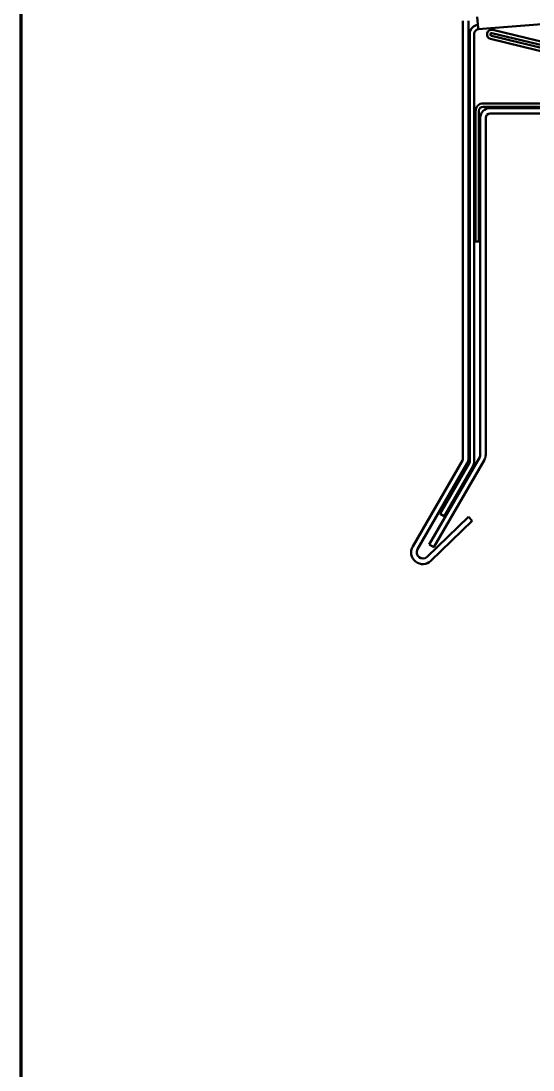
# Model space of a CAD drawing. Header units: inches. Extents: x 0.6 to 33.4, y 0.6 to 21.4.
# Drawn here: x 0.6 to 4.31, y 9.87 to 17.46 of the extents above; entities that cross this region are included whole.
import ezdxf

# ---------------------------------------------------------------- set-up
doc = ezdxf.new("R2010")
doc.units = ezdxf.units.IN
doc.header["$LTSCALE"] = 2
doc.header["$MEASUREMENT"] = 0
doc.layers.add('Border (ANSI)', color=7, linetype='Continuous', lineweight=70)
doc.layers.add('Visible (ANSI)', color=7, linetype='Continuous', lineweight=50)

# ---------------------------------------------------------------- blocks, each defined once
blk = doc.blocks.new('Borders ATAS A Border')
at = {"layer": 'Border (ANSI)'}
blk.add_line((0.3, 10.7), (0.3, 0.3), dxfattribs=at)

msp = doc.modelspace()

# ---------------------------------------------------------------- linework, layer by layer
at = {"layer": 'Visible (ANSI)', "color": 5, "true_color": 0x0000ff}
for p, q in [((10.18425, 17.89658), (3.90975, 17.4034)), ((3.90909, 17.41184), (3.90274, 17.49268)), ((3.90909, 17.41184), (3.90975, 17.4034)), ((3.84895, 14.27727), (3.84895, 17.37224)), ((3.88095, 17.37224), (3.88095, 14.27727)), ((3.63449, 13.89744), (3.84477, 14.26165)), ((3.87248, 14.24565), (3.6622, 13.88144)), ((3.6622, 13.88144), (3.63449, 13.89744))]:
    msp.add_line(p, q, dxfattribs=at)
at = {"layer": 'Visible (ANSI)', "color": 1, "true_color": 0xff0000}
for p, q in [((3.79895, 14.30067), (3.79895, 17.46373)), ((3.83895, 17.46373), (3.83895, 14.30067)), ((3.4352, 13.66226), (3.79477, 14.28505)), ((3.82941, 14.26505), (3.46984, 13.64226)), ((3.54007, 13.58739), (3.8386, 13.87568)), ((3.86639, 13.8469), (3.56786, 13.55862)), ((3.8386, 13.87568), (3.86639, 13.8469))]:
    msp.add_line(p, q, dxfattribs=at)
at = {"layer": 'Visible (ANSI)', "color": 96, "true_color": 0x008000}
for p, q in [((4.01496, 17.39996), (5.87263, 16.95273)), ((4.4521, 17.22478), (3.99905, 17.33385)), ((4.00466, 17.35718), (4.45772, 17.24811)), ((5.86702, 16.9294), (4.00934, 17.37663)), ((3.9462, 16.86776), (4.77006, 16.86776)), ((3.89095, 15.86776), (3.89095, 16.81251)), ((3.91495, 16.81251), (3.91495, 15.86776)), ((4.8047, 16.84376), (3.9462, 16.84376)), ((3.9952, 16.83376), (9.04676, 16.83376)), ((9.04676, 16.79476), (3.9952, 16.79476)), ((3.92495, 14.32491), (3.92495, 16.76351)), ((3.96395, 16.76351), (3.96395, 14.32491)), ((3.91495, 15.86776), (3.89095, 15.86776)), ((3.55518, 13.67607), (3.92077, 14.30928)), ((3.95454, 14.28978), (3.58895, 13.65657)), ((3.58895, 13.65657), (3.55518, 13.67607))]:
    msp.add_line(p, q, dxfattribs=at)
at = {"layer": 'Visible (ANSI)', "color": 5, "true_color": 0x0000ff}
for centre, radius, start, end in [((3.9122, 17.37224), 0.06325, 94.494234, 180), ((3.9122, 17.37224), 0.03125, 94.494234, 180), ((3.8177, 14.27727), 0.03125, 330, 0), ((3.8177, 14.27727), 0.06325, 330, 0)]:
    msp.add_arc(centre, radius, start, end, dxfattribs=at)
at = {"layer": 'Visible (ANSI)', "color": 96, "true_color": 0x008000}
for centre, radius, start, end in [((4.007, 17.36691), 0.034, 76.463749, 256.463749), ((4.007, 17.36691), 0.01, 76.463749, 256.463749), ((3.9462, 16.81251), 0.05525, 90, 180), ((3.9462, 16.81251), 0.03125, 90, 180), ((3.9952, 16.76351), 0.07025, 90, 180), ((3.9952, 16.76351), 0.03125, 90, 180), ((3.8937, 14.32491), 0.03125, 330, 0), ((3.8937, 14.32491), 0.07025, 330, 0)]:
    msp.add_arc(centre, radius, start, end, dxfattribs=at)
at = {"layer": 'Visible (ANSI)', "color": 1, "true_color": 0xff0000}
for centre, radius, start, end in [((3.7677, 14.30067), 0.03125, 330, 0), ((3.7677, 14.30067), 0.07125, 330, 0), ((3.50881, 13.61976), 0.085, 150, 314), ((3.50881, 13.61976), 0.045, 150, 314)]:
    msp.add_arc(centre, radius, start, end, dxfattribs=at)

# ---------------------------------------------------------------- block references
at = {"xscale": 2, "yscale": 2, "zscale": 2}
msp.add_blockref('Borders ATAS A Border', (0, 0), dxfattribs=at)

doc.saveas('drawing.dxf')
